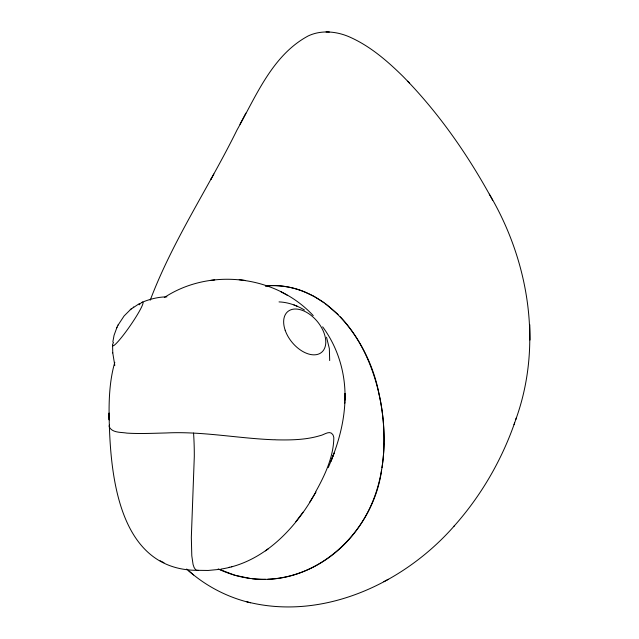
<?xml version="1.0" encoding="UTF-8"?>
<svg xmlns="http://www.w3.org/2000/svg" width="639" height="639" viewBox="0 0 639 639"><rect width="100%" height="100%" fill="white"/><g stroke="black" fill="none" stroke-linecap="round" stroke-linejoin="round"><path stroke-width="0.96" d="M112.592 345.22L112.76 352.96M384.039 444.121C383.632 460.775 381.116 477.453 375.788 493.276A128.064 120.539 -79.8 0 1 349.533 538.885A126.45 119.014 -79.8 0 1 319.588 563.638C303.916 572.864 286.04 578.495 267.829 579.246M344.812 403.201C346.482 376.187 338.814 348.622 322.647 326.825M489.33 194.128C529.092 261.311 542.719 345.084 515.809 419.456M344.9 401.739C343.95 424.56 337.352 446.789 328.238 467.612M329.684 360.564L329.349 348.559L326.521 337.216M109.285 425.886L109.565 424.639M112.839 341.945L114.046 335.347L117.009 327.216M381.97 467.724C384.319 452.404 384.622 436.796 383.288 421.357A201.62 189.767 -79.8 0 0 378.967 393.792C369.078 340.555 325.267 280.297 265.377 285.952M381.563 470.232C373.352 531.56 316.033 586.163 252.261 578.71M114.796 362.305C109.429 380.98 108.766 400.637 109.181 419.943L109.085 413.026C109.852 471.063 116.881 568.622 195.582 570.323M453.762 526.488C480.6 496.479 501.303 461.023 514.587 423.034M514.036 424.655L516.376 417.786M150.213 300.21C172.834 240.36 208.921 187.059 237.077 129.853C256.151 96.106 272.294 55.154 308.246 35.92C321.936 29.458 338.191 31.479 351.522 37.869C371.099 46.943 387.641 61.312 402.913 76.313C438.801 112.855 468.323 155.373 492.693 200.319M118.039 325.147L124.094 315.97L131.147 308.925M116.705 327.831L118.247 324.724M239.968 124.309L245.855 113.143M211.301 178.672L210.942 179.343L213.865 173.984M309.683 502.27L315.922 491.942C295.977 528.165 263.739 562.592 220.958 569.077M315.85 491.479C324.947 475.136 333.574 456.733 333.814 437.747A21.582 8.898 -67.1 0 0 332.783 434.584C329.628 429.807 323.997 435.055 319.955 435.678C305.777 439.944 290.769 440.151 276.088 439.84M295.865 521.656L302.974 512.222M454.233 525.969C404.072 583.223 323.038 621.324 246.678 601.754M130.276 309.651L139.43 303.541M133.2 307.359L133.679 306.984M265.425 550.874L268.332 548.789M164.303 297.55C210.063 267.382 275.96 275.321 313.23 315.61M383.887 581.69L388.312 579.285M142.162 302.255C150.005 299.076 158.408 296.887 166.915 296.855M228.738 567.464L229.689 567.216M231.342 566.785L232.261 566.545M218.37 569.485L208.122 570.459L196.852 570.315L195.334 569.349L194.064 567.408L193.066 564.453L191.796 555.794L191.333 537.391L194.296 456.701A113.662 38.092 -87.4 0 0 193.553 433.058M210.543 280.433L214.728 279.89M265.6 579.317C249.745 579.653 233.866 576.17 219.481 569.509M326.034 31.95L329.357 32.006M275.497 439.824L274.906 439.8M279.027 301.904C288.029 302.247 296.76 305.378 304.428 310.003M274.315 439.784C238.235 438.49 202.459 431.173 166.26 432.962C153.176 433.266 140.069 433.913 126.985 433.122C121.242 432.1 112.528 433.058 109.349 427.068A73.669 16.039 -17.6 0 1 109.197 425.909M196.852 570.315L198.601 570.395M239.218 279.674L244.929 280.393M250.049 578.447L234.84 575.252L218.203 568.902M250.56 602.785C226.853 597.201 204.648 585.468 186.684 569.022M293.94 304.939L295.522 305.578M295.705 305.642L297.199 306.241M304.06 291.688L313.861 296.28L324.149 302.718M160.141 560.794L163.959 562.703M287.207 295.186L281.064 291.855M325.379 303.613L338.103 314.572M188.817 570.946L193.601 574.964M407.682 81.225L409.471 83.062M340.291 316.816C352.952 330.179 362.521 346.25 369.446 363.256A195.574 184.08 -79.8 0 1 383.911 444.113M114.804 365.476L112.728 352.688M529.803 324.724L529.971 340.036M304.044 291.719A95.275 89.676 -79.8 0 0 276.551 285.681A95.115 89.524 -79.8 0 0 265.536 285.937M139.094 304.835A26.471 2.947 -55.4 0 1 139.829 310.41A26.471 2.947 -55.4 0 1 120.555 338.606A26.471 2.947 -55.4 0 1 113.422 342.384M344.956 398.784L344.956 400.262L344.988 393.608L344.956 398.784M333.374 454.912L330.938 461.214L334.093 453.059L333.374 454.912M285.186 330.283A26.471 16.366 50.4 0 0 321.313 352.552A26.471 16.366 50.4 0 0 307.647 312.966A26.471 16.366 50.4 0 0 285.186 330.283"/></g></svg>
